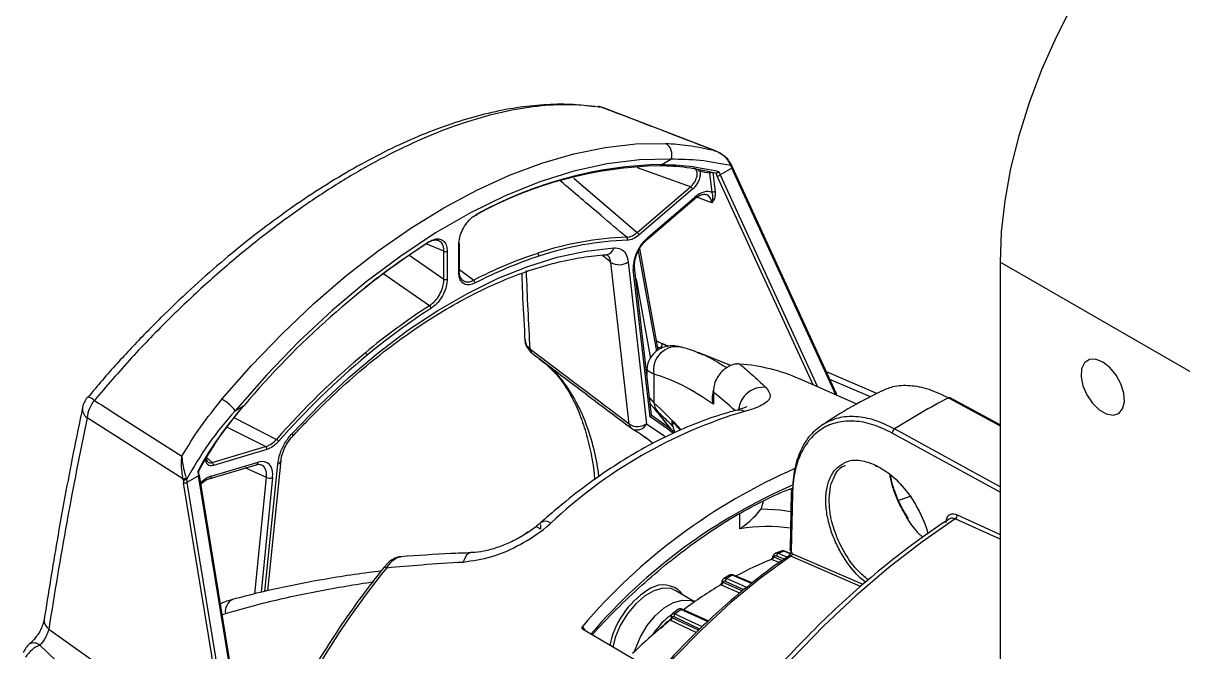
# Model space of a CAD drawing. Extents: x 6 to 134, y 3 to 97.
# Drawn here: x 8.359 to 13.352, y 80.802 to 83.511 of the extents above; entities that cross this region are included whole.
import ezdxf

# ---------------------------------------------------------------- set-up
doc = ezdxf.new("R2010")
doc.units = 0
doc.header["$MEASUREMENT"] = 0
doc.layers.add('OBJECT', color=7, linetype='CONTINUOUS')

msp = doc.modelspace()

# ---------------------------------------------------------------- linework, layer by layer
at = {"layer": 'OBJECT'}
for p, q in [((10.8374, 83.1519), (10.8348, 83.1523)), ((11.3397, 82.9608), (10.8575, 83.1462)), ((11.2319, 82.8066), (11.0039, 82.8884)), ((11.1088, 82.9025), (11.1477, 82.9249)), ((11.4098, 82.8865), (11.3596, 82.8575)), ((11.4047, 82.8979), (11.403, 82.9027)), ((11.407, 82.9028), (11.4052, 82.9071)), ((11.4073, 82.9028), (11.4072, 82.9029)), ((11.8576, 81.9097), (11.4098, 82.8865)), ((11.8602, 81.9145), (11.4124, 82.8913)), ((10.7289, 82.843), (11.002, 82.6098)), ((11.325, 82.7816), (11.3156, 82.8645)), ((11.3284, 82.8693), (11.3381, 82.7831)), ((11.3416, 82.8645), (11.3398, 82.8649)), ((11.7595, 81.9528), (11.347, 82.8526)), ((11.3596, 82.8575), (11.7781, 81.9446)), ((11.002, 82.6098), (11.2319, 82.8066)), ((11.2404, 82.7957), (11.0105, 82.5989)), ((11.0465, 82.5808), (11.2488, 82.7539)), ((11.0476, 82.5878), (11.2499, 82.761)), ((11.2488, 82.7539), (11.2486, 82.7538)), ((11.3235, 82.7365), (11.2591, 82.7617)), ((10.3054, 82.6833), (10.2951, 82.6767)), ((10.1703, 82.5282), (10.0933, 82.5599)), ((10.1063, 82.568), (10.1064, 82.5694)), ((10.234, 82.4373), (10.234, 82.557)), ((10.237, 82.4414), (10.237, 82.5611)), ((11.0933, 82.1036), (11.0138, 82.5402)), ((10.0234, 82.5098), (10.1703, 82.4085)), ((10.1703, 82.4085), (10.1703, 82.5282)), ((10.1842, 82.5283), (10.1842, 82.4086)), ((11.0867, 82.0982), (11.0079, 82.5307)), ((10.237, 82.4494), (10.2983, 82.4036)), ((10.9684, 81.7833), (10.8894, 82.4805)), ((10.9639, 82.4827), (11.0429, 81.7855)), ((11.0576, 81.8149), (10.9857, 82.4495)), ((11.0637, 81.8222), (10.9914, 82.4599)), ((13.4488, 81.9712), (12.5649, 82.4815)), ((12.5649, 82.4815), (12.5649, 75.6139)), ((10.9973, 82.4082), (11.0595, 82.0668)), ((10.5404, 82.1063), (10.5425, 82.1047)), ((11.0999, 82.1114), (11.0912, 82.1154)), ((11.136, 82.119), (11.1097, 82.1304)), ((11.1097, 82.1304), (11.1336, 82.1187)), ((11.4052, 82.0362), (11.2642, 82.0915)), ((10.5812, 82.0649), (10.6029, 82.0486)), ((11.0431, 82.0023), (11.0442, 82.0018)), ((11.0442, 82.0146), (11.0442, 81.9942)), ((11.0743, 81.9983), (11.0743, 81.8756)), ((12.0343, 81.9161), (11.8168, 82.0092)), ((11.9476, 81.8696), (11.7011, 81.9787)), ((12.0065, 81.9015), (11.832, 81.9761)), ((11.0552, 81.8971), (11.0743, 81.8756)), ((11.3277, 81.9063), (11.3286, 81.9059)), ((11.3286, 81.9271), (11.3286, 81.8958)), ((11.3304, 81.9212), (11.3304, 81.8697)), ((11.8573, 81.9095), (11.8576, 81.9097)), ((12.3427, 81.8968), (12.5649, 81.7757)), ((12.5649, 81.78), (12.3497, 81.8972)), ((9.2706, 81.8413), (9.3095, 81.8637)), ((9.0463, 81.5481), (8.6338, 81.81)), ((9.2677, 81.8106), (9.4488, 81.7179)), ((11.0966, 81.8262), (11.0979, 81.8273)), ((11.1481, 81.7622), (11.0966, 81.8262)), ((9.4026, 81.6865), (9.236, 81.7711)), ((10.9793, 81.7647), (10.9827, 81.7625)), ((12.5649, 81.4899), (12.1007, 81.7449)), ((12.5649, 81.5132), (12.1105, 81.7627)), ((11.0399, 81.7244), (11.0343, 81.7286)), ((9.1482, 81.6392), (9.1727, 81.6179)), ((9.1727, 81.6179), (9.4026, 81.6865)), ((9.4078, 81.6737), (9.1779, 81.6051)), ((9.16, 81.5483), (9.3623, 81.6087)), ((9.1684, 81.5593), (9.3707, 81.6197)), ((9.4062, 81.554), (9.3148, 81.5946)), ((9.3994, 81.0624), (9.4544, 81.6113)), ((9.4125, 81.0651), (9.4688, 81.6267)), ((9.4688, 81.6267), (9.4688, 81.6272)), ((12.0269, 81.6054), (12.034, 81.6037)), ((9.0471, 81.5435), (9.0463, 81.5481)), ((9.0602, 81.5502), (9.0615, 81.5452)), ((9.1138, 81.561), (9.0635, 81.532)), ((9.2983, 80.4322), (9.1138, 81.561)), ((9.3016, 80.4345), (9.1171, 81.5632)), ((9.356, 81.0523), (9.4062, 81.554)), ((9.4326, 81.5529), (9.3831, 81.0589)), ((9.2337, 80.4013), (9.0492, 81.5301)), ((9.0635, 81.532), (9.248, 80.4032)), ((11.6704, 81.4941), (11.6591, 81.5031)), ((11.5421, 81.4424), (11.536, 81.418)), ((11.5443, 81.4423), (11.5443, 81.4514)), ((11.666, 81.4881), (11.6606, 81.2479)), ((11.6704, 81.482), (11.6648, 81.2348)), ((12.1822, 81.4727), (12.1276, 81.4546)), ((11.4447, 81.3329), (11.4447, 81.398)), ((12.3803, 81.3932), (12.5649, 81.3085)), ((10.5676, 81.3419), (10.5853, 81.3317)), ((10.5853, 81.3516), (10.5853, 81.3317)), ((12.5649, 81.2878), (12.3716, 81.3749)), ((10.5213, 81.312), (10.5323, 81.321)), ((11.5833, 81.1993), (11.5807, 81.2006)), ((11.6132, 81.1866), (11.5833, 81.1993)), ((11.5889, 81.2113), (11.5905, 81.2112)), ((11.5905, 81.2112), (11.6267, 81.1958)), ((11.6226, 81.2364), (11.5985, 81.2274)), ((11.635, 81.2014), (11.603, 81.215)), ((11.6616, 81.2245), (11.6339, 81.2358)), ((11.6622, 81.2256), (11.6373, 81.2358)), ((11.9638, 81.0837), (11.6632, 81.2142)), ((11.6717, 81.225), (11.6648, 81.2348)), ((11.6717, 81.225), (11.9746, 81.0935)), ((11.3647, 81.0901), (11.3622, 81.0914)), ((11.4438, 81.0547), (11.3647, 81.0901)), ((11.3694, 81.103), (11.3709, 81.1028)), ((11.3709, 81.1028), (11.4559, 81.0648)), ((11.3998, 81.1328), (11.3755, 81.1187)), ((11.4621, 81.07), (11.3819, 81.1059)), ((11.495, 81.0973), (11.412, 81.1325)), ((11.497, 81.099), (11.4168, 81.1331)), ((11.2488, 81.0173), (11.1689, 81.0658)), ((9.2155, 80.9616), (9.2291, 80.9674)), ((11.1505, 80.9507), (11.1518, 80.9504)), ((11.1518, 80.9504), (11.2673, 80.8956)), ((11.1777, 80.9846), (11.1538, 80.966)), ((11.2718, 80.9001), (11.1613, 80.9525)), ((11.3057, 80.9325), (11.1898, 80.9842)), ((11.3086, 80.9352), (11.1959, 80.9855)), ((8.4692, 80.9006), (8.7937, 80.6689)), ((10.7795, 80.8937), (10.7668, 80.9118)), ((10.7669, 80.9011), (11.0888, 80.7118)), ((11.147, 80.9372), (11.1446, 80.9387)), ((11.2568, 80.8851), (11.147, 80.9372)), ((8.4306, 80.8311), (8.5008, 80.7641))]:
    msp.add_line(p, q, dxfattribs=at)
at = {"layer": 'OBJECT', "flags": 128}
for points in [[(13.7585, 84.5489), (13.6483, 84.4794), (13.5391, 84.3988), (13.4318, 84.3077), (13.3273, 84.2069), (13.2264, 84.0972), (13.1301, 83.9797), (13.0392, 83.8552), (12.9543, 83.7249), (12.8764, 83.5899), (12.806, 83.4513), (12.7436, 83.3103), (12.69, 83.1681), (12.6455, 83.0259), (12.6104, 82.885), (12.5852, 82.7465), (12.57, 82.6116), (12.5649, 82.4815)], [(10.8516, 83.1481), (10.838, 83.1518), (10.8374, 83.1519)], [(10.8516, 83.1481), (10.8573, 83.1466), (10.8576, 83.1465)], [(9.2145, 81.8905), (9.3422, 82.0359), (9.4738, 82.1731), (9.6089, 82.3015), (9.7466, 82.4206), (9.8864, 82.5297), (10.0276, 82.6283), (10.1695, 82.7158), (10.3113, 82.792), (10.4525, 82.8565), (10.5923, 82.9088), (10.7301, 82.9488), (10.8651, 82.9762), (10.9968, 82.991), (11.1245, 82.9931)], [(11.1477, 82.9249), (11.0124, 82.9222), (10.8726, 82.905), (10.7291, 82.8734), (10.5826, 82.8275), (10.4341, 82.7677), (10.2843, 82.6942), (10.134, 82.6074), (9.9842, 82.508), (9.8357, 82.3963), (9.6892, 82.2731), (9.5457, 82.139), (9.4059, 81.9948), (9.2706, 81.8413)], [(11.403, 82.9027), (11.4041, 82.9038), (11.4049, 82.9048), (11.4053, 82.9058), (11.4054, 82.9066), (11.4053, 82.9071), (11.4051, 82.9073), (11.4045, 82.9078), (11.4036, 82.9081), (11.4024, 82.9082)], [(11.4047, 82.8979), (11.4059, 82.899), (11.4068, 82.9002), (11.4073, 82.9012), (11.4074, 82.9022), (11.4073, 82.9028)], [(11.4098, 82.8865), (11.411, 82.8876), (11.4119, 82.8887), (11.4124, 82.8898), (11.4125, 82.8907), (11.4124, 82.8913)], [(10.3119, 82.688), (10.3117, 82.6866), (10.3113, 82.6853), (10.3107, 82.6843), (10.3099, 82.6835), (10.3089, 82.683), (10.3078, 82.6828), (10.3066, 82.6829), (10.3054, 82.6833)], [(9.5164, 81.7434), (9.6368, 81.8684), (9.7605, 81.9845), (9.8869, 82.0912), (10.015, 82.1878), (10.1443, 82.2738), (10.274, 82.3486), (10.4033, 82.4119), (10.5314, 82.4633), (10.6577, 82.5025), (10.7815, 82.5292), (10.9019, 82.5433)], [(10.1076, 82.2936), (9.9778, 82.3833), (9.9114, 82.4291)], [(13.0068, 82.0512), (12.9764, 82.0629), (12.9493, 82.0616), (12.9284, 82.0475), (12.916, 82.022), (12.9134, 81.988), (12.921, 81.9491), (12.9379, 81.9095), (12.9622, 81.8736), (12.9914, 81.8452), (13.0222, 81.8274), (13.0514, 81.8221), (13.0757, 81.83), (13.0926, 81.85), (13.1002, 81.8802), (13.0976, 81.9172), (13.0852, 81.9569), (13.0644, 81.9952), (13.0372, 82.0278), (13.0068, 82.0512)], [(8.6354, 81.8996), (8.6353, 81.8994), (8.6351, 81.899)], [(11.8576, 81.9097), (11.8588, 81.9109), (11.8597, 81.912), (11.8602, 81.913), (11.8604, 81.9139), (11.8602, 81.9145)], [(11.156, 81.7442), (11.1329, 81.7638), (11.0576, 81.8149)], [(11.0632, 81.8232), (11.1377, 81.771), (11.1626, 81.7493)], [(11.0966, 81.8262), (11.0892, 81.8334), (11.086, 81.8373)], [(9.5164, 81.7434), (9.5186, 81.7378), (9.5191, 81.7334), (9.518, 81.7302), (9.5178, 81.73)], [(11.0429, 81.7855), (11.1168, 81.7349), (11.1215, 81.731)], [(11.0694, 81.7001), (11.0515, 81.7153), (11.0399, 81.7244)], [(12.0262, 81.6084), (12.0264, 81.6067), (12.0269, 81.6053), (12.0277, 81.6042), (12.0287, 81.6034), (12.0299, 81.6029), (12.0312, 81.6028), (12.0325, 81.6031), (12.0337, 81.6036)], [(9.1171, 81.5632), (9.1171, 81.5629), (9.1167, 81.5625), (9.116, 81.562), (9.115, 81.5615), (9.1138, 81.561)], [(9.1151, 81.5642), (9.1161, 81.564), (9.1167, 81.5637), (9.1171, 81.5633), (9.1171, 81.5632)], [(11.536, 81.418), (11.6173, 81.4143), (11.6642, 81.4077)], [(12.3716, 81.3749), (12.2274, 81.2749), (12.0845, 81.1644), (11.9437, 81.0438), (11.8055, 80.9138), (11.6705, 80.7749), (11.5395, 80.6278), (11.413, 80.4731), (11.2916, 80.3117), (11.1759, 80.1442), (11.0663, 79.9714), (10.9635, 79.7941), (10.8679, 79.6132), (10.78, 79.4294), (10.7001, 79.2437), (10.6286, 79.0569), (10.5658, 78.8698), (10.5121, 78.6834)], [(10.2855, 81.2288), (10.2772, 81.2268), (10.2677, 81.2192), (10.2595, 81.2065), (10.2529, 81.1893)], [(11.6632, 81.2142), (11.5336, 81.1197), (11.4058, 81.0145), (11.2805, 80.8991), (11.1586, 80.7743), (11.0409, 80.6408), (10.928, 80.4996), (10.8207, 80.3514), (10.7197, 80.1973), (10.6256, 80.0383), (10.5391, 79.8752), (10.4606, 79.7092), (10.3906, 79.5414), (10.3296, 79.3727)], [(11.6103, 81.2269), (11.6245, 81.2209), (11.65, 81.2101)], [(11.6513, 81.2129), (11.6526, 81.2142), (11.6529, 81.2144)], [(9.9132, 81.1675), (9.9138, 81.168), (9.9154, 81.1682), (9.9177, 81.1677), (9.9207, 81.1666), (9.9242, 81.1649)], [(11.3881, 81.1187), (11.4019, 81.1125), (11.4574, 81.0876), (11.4743, 81.0801)], [(11.1689, 81.0658), (11.1483, 81.0745), (11.1129, 81.0765), (11.0738, 81.0655), (11.0335, 81.0422), (10.9944, 81.0081), (10.9591, 80.9652), (10.9296, 80.9164), (10.908, 80.8645), (10.8972, 80.8227)], [(11.1779, 81.0704), (11.185, 81.0635), (11.1954, 81.0497)], [(10.9914, 80.8046), (10.9947, 80.8153), (11.0161, 80.8666), (11.0453, 80.9151), (11.0803, 80.9575), (11.119, 80.9914), (11.159, 81.0144), (11.1977, 81.0253), (11.2327, 81.0233), (11.2488, 81.0171)], [(11.1662, 80.9657), (11.1797, 80.9593), (11.2341, 80.9335), (11.2823, 80.9107)]]:
    msp.add_lwpolyline(points, dxfattribs=at)
at = {"layer": 'OBJECT'}
for centre, radius, start, end in [((10.8216, 83.0532), 0.1, 68.9758, 80.8942), ((11.0984, 82.9461), 0.0537, 336.7074, 60.9285), ((11.1363, 81.1777), 1.7197, 91.2288, 118.8946), ((11.1458, 81.1771), 1.7258, 91.2288, 118.8946), ((11.1009, 82.9047), 0.00823, 280.7689, 344.4438), ((11.2804, 82.8698), 0.00833, 85.0635, 162.4992), ((11.1064, 81.8381), 1.0474, 78.4787, 80.8748), ((11.346, 82.8738), 0.0212, 272.624, 309.8118), ((11.2213, 82.7896), 0.02, 17.6754, 58.0317), ((11.2436, 82.7584), 0.00679, 319.2241, 22.4195), ((11.3329, 82.7698), 0.0142, 68.4081, 123.9338), ((11.0004, 81.2499), 1.3395, 91.8511, 108.5667), ((10.9493, 82.5799), 0.0117, 340.1877, 47.9588), ((10.9914, 82.5928), 0.02, 17.6754, 58.0317), ((11.0413, 82.5852), 0.00679, 319.2241, 22.4195), ((12.1152, 79.4979), 3.6701, 123.1861, 139.8619), ((11.7905, 79.9232), 3.1361, 122.6077, 128.6574), ((10.2322, 82.5614), 0.00481, 292.8275, 355.8524), ((10.2324, 82.5608), 0.00454, 4.1, 53.2153), ((11.0034, 81.2426), 1.3341, 91.8511, 108.5667), ((10.8648, 82.5515), 0.0381, 277.7325, 347.5144), ((10.1772, 82.542), 0.0154, 243.3961, 297.3319), ((11.1602, 80.7406), 1.8731, 108.2418, 117.3987), ((11.1626, 80.7355), 1.8655, 108.2418, 117.3987), ((10.5654, 82.5093), 0.0134, 351.26, 50.4761), ((10.2322, 82.4417), 0.00481, 292.8275, 355.8524), ((10.925, 82.5384), 0.068, 238.403, 304.9003), ((10.9799, 82.4595), 0.0116, 300.271, 1.2735), ((10.1772, 82.4223), 0.0154, 243.3961, 297.3319), ((10.2891, 82.3918), 0.0149, 359.7429, 52.4263), ((11.6216, 79.9414), 2.7973, 122.7677, 129.7746), ((10.098, 82.2804), 0.0163, 6.0795, 53.769), ((11.6221, 79.9395), 2.786, 122.7677, 129.7746), ((12.0498, 79.4321), 3.4626, 129.8282, 138.6912), ((9.821, 82.0752), 0.0195, 16.1981, 55.6179), ((10.5596, 82.1055), 0.0192, 177.6083, 234.3419), ((10.5669, 82.1064), 0.0245, 183.9922, 231.1596), ((11.172, 82.0176), 0.0995, 77.2261, 191.1874), ((12.0485, 79.4322), 3.4487, 129.8282, 138.6912), ((11.386, 81.2578), 0.7867, 66.3926, 85.7573), ((11.5455, 81.8357), 0.1068, 84.0344, 174.1141), ((8.7121, 81.8354), 0.1, 140.0654, 168.1659), ((8.6319, 81.8537), 0.046, 44.2727, 85.6735), ((9.1348, 81.7431), 0.1676, 35.8681, 61.5936), ((11.3397, 81.9272), 0.0111, 180.7199, 213.2497), ((13.7609, 79.1721), 3.0717, 117.4955, 122.4991), ((12.3466, 81.8906), 0.00729, 64.6918, 122.2811), ((8.6626, 81.8494), 0.0488, 172.4068, 233.8374), ((8.7693, 81.7987), 0.1359, 140.1558, 175.2294), ((12.0551, 79.8526), 2.0717, 106.5663, 133.4284), ((11.1414, 81.8817), 0.0673, 185.1393, 227.0104), ((11.44, 81.7879), 0.056, 64.1475, 103.6629), ((11.004, 81.8412), 0.068, 238.403, 304.9003), ((10.9926, 81.7849), 0.0243, 183.701, 231.0708), ((11.0075, 81.8059), 0.05, 232.8867, 240.2141), ((11.0012, 81.8043), 0.0458, 246.1666, 335.6309), ((12.1234, 81.744), 0.0228, 124.6077, 177.81), ((9.4328, 81.6924), 0.0301, 32.8683, 57.842), ((9.395, 81.676), 0.013, 349.7972, 54.0679), ((9.1651, 81.6074), 0.013, 349.7972, 54.0679), ((9.3576, 81.621), 0.0131, 290.7142, 354.4131), ((9.4488, 81.6309), 0.0204, 285.8183, 348.14), ((12.7027, 79.2632), 2.5428, 113.6876, 139.582), ((9.047, 81.5905), 0.0424, 269.024, 288.0787), ((9.0504, 81.5777), 0.0343, 264.4502, 288.8788), ((9.1553, 81.5606), 0.0132, 291.7846, 354.3384), ((9.4208, 81.5858), 0.0349, 245.4321, 289.7797), ((9.0514, 81.5676), 0.0376, 266.558, 288.7719), ((12.6322, 79.312), 2.4084, 113.4599, 139.3847), ((11.6732, 81.4872), 0.00726, 112.7855, 172.8551), ((11.6733, 81.4886), 0.00728, 184.3926, 246.6173), ((12.359, 81.3921), 0.0213, 306.1974, 2.7894), ((10.6075, 81.3269), 0.0382, 52.3091, 119.4778), ((11.5596, 80.6294), 0.7128, 81.6947, 99.2729), ((12.1198, 79.8534), 1.451, 111.8105, 118.4503), ((11.5765, 81.2123), 0.0124, 289.3937, 355.1738), ((11.577, 81.2113), 0.0135, 297.5593, 359.5279), ((11.6164, 81.2149), 0.0135, 117.0699, 179.6107), ((12.0726, 80.0259), 1.2869, 109.9278, 111.0508), ((11.6357, 81.2316), 0.00453, 69.1701, 112.6349), ((11.6579, 81.205), 0.0106, 59.9222, 118.1565), ((12.8063, 78.8374), 3.7045, 141.0762, 159.8067), ((11.1143, 80.9802), 0.1104, 54.8272, 127.7303), ((12.3377, 79.4733), 1.8894, 121.0823, 126.8614), ((11.3567, 81.1029), 0.0127, 295.7904, 0.4154), ((11.357, 81.1016), 0.0139, 303.696, 4.9162), ((11.3956, 81.1071), 0.0138, 123.2501, 184.9599), ((12.2524, 79.6491), 1.705, 119.5318, 120.4628), ((11.415, 81.1282), 0.0052, 69.7257, 123.9462), ((11.2463, 80.7569), 0.3692, 122.7276, 168.6613), ((9.2871, 80.976), 0.0586, 117.726, 188.4501), ((8.4925, 80.9379), 0.044, 175.7207, 238.0027), ((11.3093, 80.7294), 0.2815, 123.0367, 148.8152), ((11.1382, 80.9493), 0.0124, 301.0858, 6.713), ((11.1386, 80.9477), 0.0135, 308.7502, 11.5074), ((11.1745, 80.9551), 0.0135, 128.3304, 191.5146), ((12.5077, 79.2722), 2.1605, 127.5889, 128.3839), ((11.1939, 80.9798), 0.00603, 71.0211, 133.2332), ((12.613, 79.1189), 2.3383, 128.9012, 134.226), ((8.4045, 80.7998), 0.0407, 50.1305, 116.5063), ((8.4505, 80.7595), 0.1, 129.943, 156.8526), ((8.4783, 80.7114), 0.1288, 111.7118, 148.2878)]:
    msp.add_arc(centre, radius, start, end, dxfattribs=at)
for centre, major_axis, ratio, start_param, end_param in [((11.7599, 82.8701), (-0.3405, 0.3766), 0.56047, 1.035912, 1.06296), ((11.7035, 82.8356), (-0.3456, 0.3853), 0.561109, 1.037481, 1.065091), ((11.7096, 82.8411), (-0.3405, 0.3766), 0.56047, 1.027063, 1.06296), ((11.2686, 82.6804), (0.0584, 0.1002), 0.573148, 0.034766, 1.024558), ((11.2545, 82.6885), (0.0512, 0.0814), 0.576972, 5.647922, 6.392711), ((11.067, 82.5078), (0.0584, 0.0996), 0.577768, 1.031955, 2.484686), ((-12.0639, 98.5058), (32.2584, -24.4969), 0.038203, 0.80853, 0.810221), ((21.3241, 73.2814), (-8.6282, 14.9683), 0.435073, 0.689274, 0.716294), ((11.1108, 80.9579), (8.4025, -6.3995), 0.05409, 1.628901, 1.679598), ((12.6752, 78.3104), (-1.8008, 3.6781), 0.229586, 5.893384, 6.086386), ((12.508, 78.5756), (-1.714, 3.5313), 0.23222, 5.765074, 5.827045), ((11.7999, 79.6988), (-1.1587, 2.3666), 0.229586, 5.646817, 5.753647), ((19.0497, 71.9881), (-5.4545, 16.6635), 0.560082, 0.77104, 0.835488), ((9.3512, 81.5173), (0.0584, 0.0996), 0.576929, 5.384463, 6.837193), ((9.3371, 81.5254), (0.0506, 0.0811), 0.590446, 5.402151, 6.366113), ((9.3577, 81.4853), (-0.161, 0.4919), 0.560082, 1.272872, 1.299921), ((9.3655, 81.4879), (-0.1561, 0.4831), 0.559424, 1.274988, 1.302037), ((9.4158, 81.5169), (-0.1561, 0.4831), 0.559424, 1.266139, 1.302037), ((9.4236, 81.5194), (-0.161, 0.4919), 0.560082, 1.27231, 1.299921), ((9.1496, 81.4571), (0.0579, 0.0994), 0.581622, 0.555338, 1.111974)]:
    msp.add_ellipse(centre, major_axis=major_axis, ratio=ratio, start_param=start_param, end_param=end_param, dxfattribs=at)
for points, knots in [([(10.817, 83.1513), (10.7875, 83.1549), (10.7219, 83.1629), (10.6153, 83.1618), (10.4981, 83.1507), (10.3766, 83.1281), (10.2518, 83.0947), (10.1243, 83.0505), (9.995, 82.9962), (9.8643, 82.932), (9.733, 82.8585), (9.6017, 82.7764), (9.4705, 82.686), (9.3396, 82.5873), (9.2087, 82.4802), (9.0785, 82.3649), (8.9496, 82.2418), (8.8229, 82.1112), (8.7181, 81.9964), (8.6574, 81.9232), (8.6364, 81.8979)], [0, 0, 0, 0, 0.047189, 0.104544, 0.162478, 0.220805, 0.279294, 0.337674, 0.395795, 0.453566, 0.510957, 0.567882, 0.624176, 0.680721, 0.737648, 0.794974, 0.852688, 0.910759, 0.969128, 1, 1, 1, 1]), ([(10.8516, 83.1481), (10.8098, 83.1531), (10.726, 83.1632), (10.5893, 83.1571), (10.4444, 83.1351), (10.2931, 83.0956), (10.1375, 83.0401), (9.9779, 82.969), (9.8129, 82.8813), (9.6466, 82.779), (9.4811, 82.6638), (9.317, 82.5366), (9.1524, 82.3956), (8.9873, 82.2396), (8.8232, 82.0704), (8.7178, 81.9475), (8.6649, 81.8858)], [0, 0, 0, 0, 0.069874, 0.140224, 0.21209, 0.284485, 0.354361, 0.42473, 0.496663, 0.569139, 0.63829, 0.70792, 0.779053, 0.850702, 0.925062, 1, 1, 1, 1]), ([(11.3281, 82.9649), (11.286, 82.9811), (11.1271, 83.0422), (10.9683, 83.1033), (10.8516, 83.1481)], [0, 0, 0, 0, 0.265214, 1, 1, 1, 1]), ([(11.1245, 82.9931), (11.1569, 82.9912), (11.2221, 82.9872), (11.2927, 82.9724), (11.3281, 82.9649)], [0, 0, 0, 0, 0.498142, 1, 1, 1, 1]), ([(11.403, 82.9027), (11.3994, 82.91), (11.3902, 82.9282), (11.3665, 82.9478), (11.3451, 82.9589), (11.333, 82.9633), (11.3294, 82.9645), (11.3283, 82.9648), (11.3281, 82.9649)], [0, 0, 0, 0, 0.246968, 0.616294, 0.888225, 0.963536, 0.996189, 1, 1, 1, 1]), ([(11.3281, 82.9649), (11.3283, 82.9648), (11.3295, 82.9645), (11.3377, 82.9619), (11.3587, 82.9533), (11.3854, 82.9358), (11.3975, 82.9161), (11.4024, 82.9082)], [0, 0, 0, 0, 0.004008, 0.038977, 0.268223, 0.708725, 1, 1, 1, 1]), ([(11.3398, 82.8649), (11.2979, 82.8741), (11.2136, 82.8925), (11.1377, 82.8955), (11.0994, 82.897)], [0, 0, 0, 0, 0.496651, 1, 1, 1, 1]), ([(11.1088, 82.9025), (11.1472, 82.9014), (11.2243, 82.8993), (11.3098, 82.8815), (11.3528, 82.8726)], [0, 0, 0, 0, 0.497109, 1, 1, 1, 1]), ([(11.4047, 82.8979), (11.3599, 82.9065), (11.2698, 82.9238), (11.1886, 82.9245), (11.1477, 82.9249)], [0, 0, 0, 0, 0.496567, 1, 1, 1, 1]), ([(11.2725, 82.8723), (11.2689, 82.875), (11.2611, 82.881), (11.2499, 82.8854), (11.2435, 82.8867), (11.2434, 82.8868)], [0, 0, 0, 0, 0.450156, 0.993537, 1, 1, 1, 1]), ([(11.4124, 82.8913), (11.412, 82.8922), (11.4102, 82.8961), (11.4085, 82.8999), (11.4073, 82.9028)], [0, 0, 0, 0, 0.250041, 1, 1, 1, 1]), ([(11.2319, 82.8066), (11.236, 82.8104), (11.2444, 82.818), (11.254, 82.8333), (11.26, 82.8492), (11.2615, 82.8638), (11.2594, 82.8752), (11.2553, 82.8795), (11.2536, 82.8814)], [0, 0, 0, 0, 0.180331, 0.360798, 0.535825, 0.705538, 0.871727, 1, 1, 1, 1]), ([(11.2725, 82.8723), (11.2727, 82.871), (11.2738, 82.8649), (11.2733, 82.852), (11.268, 82.8337), (11.2585, 82.8157), (11.2486, 82.8031), (11.2422, 82.7973), (11.2404, 82.7957)], [0, 0, 0, 0, 0.058794, 0.27106, 0.483024, 0.697282, 0.915743, 1, 1, 1, 1]), ([(11.3156, 82.8645), (11.3156, 82.8645), (11.316, 82.865), (11.3172, 82.8663), (11.3189, 82.8678), (11.3204, 82.8684), (11.3208, 82.8685)], [0, 0, 0, 0, 0.0214582, 0.2676303, 0.8102087, 1, 1, 1, 1]), ([(11.3528, 82.8726), (11.3528, 82.8726), (11.3524, 82.8719), (11.3514, 82.8703), (11.3493, 82.868), (11.3467, 82.866), (11.344, 82.8647), (11.3424, 82.8646), (11.3416, 82.8645)], [0, 0, 0, 0, 0.009424, 0.151965, 0.38086, 0.592581, 0.796138, 1, 1, 1, 1]), ([(10.9571, 82.5886), (10.9206, 82.6197), (10.8258, 82.7006), (10.7308, 82.7813), (10.6724, 82.831)], [0, 0, 0, 0, 0.384822, 1, 1, 1, 1]), ([(11.2488, 82.7539), (11.2527, 82.7571), (11.2641, 82.7662), (11.2823, 82.774), (11.2954, 82.7751), (11.2994, 82.7724), (11.3006, 82.7716)], [0, 0, 0, 0, 0.181201, 0.526526, 0.867966, 1, 1, 1, 1]), ([(11.3381, 82.7831), (11.3381, 82.7764), (11.338, 82.7576), (11.3291, 82.7447), (11.3236, 82.7366), (11.3235, 82.7365)], [0, 0, 0, 0, 0.353133, 0.995336, 1, 1, 1, 1]), ([(11.3235, 82.7365), (11.3236, 82.7366), (11.3269, 82.7478), (11.33, 82.7616), (11.326, 82.7774), (11.325, 82.7816)], [0, 0, 0, 0, 0.005125, 0.735144, 1, 1, 1, 1]), ([(10.234, 82.557), (10.2349, 82.5672), (10.2365, 82.5877), (10.2494, 82.6211), (10.2684, 82.6515), (10.2904, 82.6749), (10.3053, 82.684), (10.3119, 82.688)], [0, 0, 0, 0, 0.209995, 0.420029, 0.629032, 0.83643, 1, 1, 1, 1]), ([(10.9571, 82.5886), (10.9615, 82.5891), (10.9728, 82.5905), (10.9886, 82.5987), (10.999, 82.6073), (11.002, 82.6098)], [0, 0, 0, 0, 0.305588, 0.797658, 1, 1, 1, 1]), ([(11.0105, 82.5989), (11.002, 82.5925), (10.9848, 82.5796), (10.9685, 82.5772), (10.9603, 82.576)], [0, 0, 0, 0, 0.49412, 1, 1, 1, 1]), ([(10.1703, 82.5282), (10.17, 82.5335), (10.1694, 82.5472), (10.1619, 82.5645), (10.1469, 82.5758), (10.1269, 82.5772), (10.1106, 82.5712), (10.1018, 82.5658), (10.1005, 82.5651)], [0, 0, 0, 0, 0.130784, 0.34091, 0.55074, 0.758615, 0.964807, 1, 1, 1, 1]), ([(10.1064, 82.5694), (10.1147, 82.5737), (10.1313, 82.5824), (10.154, 82.5822), (10.1717, 82.5718), (10.1824, 82.5529), (10.1837, 82.536), (10.1842, 82.5283)], [0, 0, 0, 0, 0.206122, 0.412239, 0.618618, 0.826212, 1, 1, 1, 1]), ([(10.9019, 82.5433), (10.9123, 82.5425), (10.9329, 82.5409), (10.9555, 82.5195), (10.9611, 82.4952), (10.9639, 82.4827)], [0, 0, 0, 0, 0.3274436, 0.6549394, 1, 1, 1, 1]), ([(10.9914, 82.4599), (10.9912, 82.464), (10.9904, 82.476), (10.9948, 82.5011), (11.0074, 82.5324), (11.0257, 82.5608), (11.0399, 82.5744), (11.0465, 82.5808)], [0, 0, 0, 0, 0.115041, 0.339659, 0.568412, 0.799962, 1, 1, 1, 1]), ([(9.5178, 81.73), (9.5373, 81.7509), (9.5939, 81.8117), (9.69, 81.9065), (9.8066, 82.0114), (9.9251, 82.1074), (10.0448, 82.1943), (10.165, 82.2715), (10.2852, 82.3387), (10.4047, 82.3955), (10.5227, 82.4418), (10.6388, 82.4772), (10.7503, 82.5012), (10.8266, 82.5108), (10.8654, 82.5135), (10.8699, 82.5138)], [0, 0, 0, 0, 0.045331, 0.13164, 0.217929, 0.30418, 0.390392, 0.476564, 0.562701, 0.648813, 0.734917, 0.821034, 0.907206, 0.989198, 1, 1, 1, 1]), ([(10.8688, 82.5133), (10.87, 82.5135), (10.875, 82.5143), (10.8729, 82.5142), (10.8736, 82.5133), (10.8738, 82.5131)], [0, 0, 0, 0, 0.208114, 0.839362, 1, 1, 1, 1]), ([(10.8894, 82.4805), (10.8877, 82.4888), (10.8848, 82.5027), (10.8765, 82.5096), (10.8731, 82.5124)], [0, 0, 0, 0, 0.593674, 1, 1, 1, 1]), ([(10.3041, 82.3917), (10.2958, 82.3884), (10.2794, 82.3819), (10.258, 82.3856), (10.2423, 82.3992), (10.2349, 82.4182), (10.2343, 82.4325), (10.234, 82.4373)], [0, 0, 0, 0, 0.22061, 0.441205, 0.6623, 0.88484, 1, 1, 1, 1]), ([(10.235, 82.4381), (10.2352, 82.4353), (10.2361, 82.424), (10.2436, 82.4087), (10.2588, 82.3971), (10.278, 82.3952), (10.2919, 82.401), (10.2983, 82.4036)], [0, 0, 0, 0, 0.079838, 0.320157, 0.560151, 0.797985, 1, 1, 1, 1]), ([(10.1076, 82.2936), (10.1123, 82.297), (10.1245, 82.3056), (10.1426, 82.3263), (10.1587, 82.3541), (10.1687, 82.383), (10.1698, 82.4003), (10.1703, 82.4085)], [0, 0, 0, 0, 0.139926, 0.360023, 0.580274, 0.801996, 1, 1, 1, 1]), ([(10.1842, 82.4086), (10.1834, 82.3983), (10.1818, 82.3779), (10.1688, 82.3445), (10.1499, 82.3141), (10.1303, 82.2934), (10.1181, 82.2849), (10.1142, 82.2821)], [0, 0, 0, 0, 0.224518, 0.449077, 0.672569, 0.894408, 1, 1, 1, 1]), ([(10.5052, 82.4332), (10.5064, 82.3976), (10.5096, 82.3015), (10.5155, 82.2032), (10.5191, 82.1413)], [0, 0, 0, 0, 0.370912, 1, 1, 1, 1]), ([(10.5192, 82.1487), (10.5202, 82.1411), (10.5223, 82.1251), (10.5341, 82.1128), (10.5404, 82.1063)], [0, 0, 0, 0, 0.469302, 1, 1, 1, 1]), ([(10.5197, 82.1483), (10.5196, 82.1457), (10.5189, 82.1331), (10.5277, 82.1111), (10.5417, 82.0972), (10.5485, 82.0904)], [0, 0, 0, 0, 0.115695, 0.5687159, 1, 1, 1, 1]), ([(11.0863, 82.1421), (11.0873, 82.1416), (11.0929, 82.1388), (11.0999, 82.1353), (11.1067, 82.1319), (11.1089, 82.1308), (11.1097, 82.1304)], [0, 0, 0, 0, 0.12335, 0.719086, 0.898896, 1, 1, 1, 1]), ([(11.1937, 82.1145), (11.1882, 82.116), (11.176, 82.1192), (11.1541, 82.1217), (11.1252, 82.119), (11.0958, 82.1078), (11.0683, 82.0857), (11.0505, 82.0558), (11.0439, 82.0297), (11.0447, 82.0177), (11.0449, 82.0147)], [0, 0, 0, 0, 0.133677, 0.296524, 0.422018, 0.551995, 0.686147, 0.83398, 0.958067, 1, 1, 1, 1]), ([(11.1097, 82.1304), (11.1096, 82.1297), (11.1096, 82.1282), (11.109, 82.1256), (11.108, 82.1227), (11.1067, 82.1196), (11.105, 82.1168), (11.1033, 82.1144), (11.1015, 82.1126), (11.1004, 82.1118), (11.0999, 82.1114)], [0, 0, 0, 0, 0.113387, 0.236165, 0.366111, 0.499965, 0.633824, 0.763788, 0.88659, 1, 1, 1, 1]), ([(11.2623, 82.0914), (11.2576, 82.0935), (11.2352, 82.1035), (11.2122, 82.1098), (11.194, 82.1147)], [0, 0, 0, 0, 0.207664, 1, 1, 1, 1]), ([(11.2627, 82.092), (11.2633, 82.0918), (11.2895, 82.0833), (11.3311, 82.0624), (11.3729, 82.0357), (11.3877, 82.0263)], [0, 0, 0, 0, 0.013043, 0.650864, 1, 1, 1, 1]), ([(10.5515, 82.0873), (10.587, 82.0606), (10.7289, 81.9538), (10.8708, 81.8465), (10.9773, 81.766)], [0, 0, 0, 0, 0.24983, 1, 1, 1, 1]), ([(10.5808, 82.0643), (10.5972, 82.0522), (10.6402, 82.0206), (10.6977, 81.9505), (10.7443, 81.8725), (10.7822, 81.7867), (10.8104, 81.698), (10.8297, 81.6144), (10.8351, 81.5658), (10.8362, 81.5561)], [0, 0, 0, 0, 0.121128, 0.317146, 0.512749, 0.609977, 0.794089, 0.959149, 1, 1, 1, 1]), ([(10.6109, 82.0425), (10.6284, 82.0254), (10.6626, 81.9917), (10.7067, 81.9271), (10.7444, 81.854), (10.7757, 81.7715), (10.7995, 81.6802), (10.814, 81.6041), (10.818, 81.5562), (10.819, 81.544)], [0, 0, 0, 0, 0.166123, 0.326122, 0.483799, 0.639883, 0.794521, 0.947505, 1, 1, 1, 1]), ([(11.4442, 82.0423), (11.4393, 82.0427), (11.4261, 82.0435), (11.4036, 82.0372), (11.3793, 82.0226), (11.3586, 82.0021), (11.3423, 81.9769), (11.3316, 81.9485), (11.3308, 81.9302), (11.3304, 81.9212)], [0, 0, 0, 0, 0.099425, 0.265865, 0.416098, 0.557611, 0.700775, 0.851617, 1, 1, 1, 1]), ([(11.4442, 82.0423), (11.4614, 82.0279), (11.4986, 81.9964), (11.5363, 81.961), (11.5566, 81.9419)], [0, 0, 0, 0, 0.460735, 1, 1, 1, 1]), ([(11.0743, 81.9983), (11.0651, 82.0034), (11.047, 82.0134), (11.0455, 82.0142), (11.0448, 82.0147)], [0, 0, 0, 0, 0.511812, 1, 1, 1, 1]), ([(11.5566, 81.9419), (11.5658, 81.9293), (11.5845, 81.9039), (11.5563, 81.8715), (11.5077, 81.85), (11.4706, 81.84), (11.4644, 81.8383)], [0, 0, 0, 0, 0.304165, 0.612213, 0.935018, 1, 1, 1, 1]), ([(12.0538, 81.9253), (12.0699, 81.933), (12.1067, 81.9505), (12.1763, 81.9529), (12.2571, 81.9381), (12.3142, 81.9106), (12.3427, 81.8968)], [0, 0, 0, 0, 0.2068369, 0.4705874, 0.734958, 1, 1, 1, 1]), ([(9.0419, 81.6451), (9.0677, 81.6877), (9.1196, 81.7733), (9.1828, 81.8513), (9.2145, 81.8905)], [0, 0, 0, 0, 0.497922, 1, 1, 1, 1]), ([(11.3304, 81.8697), (11.3304, 81.8698), (11.3277, 81.8807), (11.3247, 81.8977), (11.329, 81.9137), (11.3304, 81.9191)], [0, 0, 0, 0, 0.00844, 0.671735, 1, 1, 1, 1]), ([(11.3292, 81.8958), (11.3292, 81.8872), (11.3292, 81.8784), (11.3304, 81.8698), (11.3304, 81.8697)], [0, 0, 0, 0, 0.982485, 1, 1, 1, 1]), ([(12.0534, 81.926), (12.0237, 81.9108), (11.9453, 81.8705), (11.8605, 81.821), (11.8061, 81.7845), (11.799, 81.7798)], [0, 0, 0, 0, 0.346046, 0.915436, 1, 1, 1, 1]), ([(8.6142, 81.8559), (8.6008, 81.7906), (8.5619, 81.6014), (8.5055, 81.2974), (8.4668, 81.0551), (8.4486, 80.9412)], [0, 0, 0, 0, 0.217982, 0.632125, 1, 1, 1, 1]), ([(8.6649, 81.8858), (8.7062, 81.8595), (8.8318, 81.7793), (8.9575, 81.699), (9.0419, 81.6451)], [0, 0, 0, 0, 0.328344, 1, 1, 1, 1]), ([(9.2706, 81.8413), (9.2316, 81.7951), (9.153, 81.7022), (9.0921, 81.5977), (9.0615, 81.5452)], [0, 0, 0, 0, 0.497068, 1, 1, 1, 1]), ([(9.1111, 81.5785), (9.113, 81.5821), (9.1408, 81.6345), (9.2022, 81.7334), (9.2736, 81.8201), (9.3095, 81.8637)], [0, 0, 0, 0, 0.035179, 0.514633, 1, 1, 1, 1]), ([(9.3064, 81.8619), (9.27, 81.8176), (9.1966, 81.7284), (9.1399, 81.6287), (9.1114, 81.5785)], [0, 0, 0, 0, 0.497105, 1, 1, 1, 1]), ([(11.4268, 81.8423), (11.4058, 81.8366), (11.3456, 81.8201), (11.2452, 81.7842), (11.1255, 81.7312), (11.0056, 81.6673), (10.886, 81.5933), (10.7676, 81.5092), (10.6686, 81.4305), (10.6097, 81.3787), (10.589, 81.3605)], [0, 0, 0, 0, 0.075265, 0.216237, 0.357452, 0.498908, 0.640452, 0.781965, 0.923398, 1, 1, 1, 1]), ([(11.058, 81.8722), (11.0581, 81.872), (11.0592, 81.87), (11.0612, 81.8675), (11.0631, 81.8651), (11.0645, 81.8634), (11.0663, 81.8614), (11.0692, 81.8582), (11.0764, 81.8508), (11.0862, 81.841), (11.0962, 81.8321), (11.0979, 81.8306)], [0, 0, 0, 0, 0.003443, 0.0391, 0.06077, 0.085683, 0.129193, 0.243872, 0.564346, 0.9268, 1, 1, 1, 1]), ([(11.0693, 81.8582), (11.0696, 81.8578), (11.0712, 81.856), (11.0763, 81.85), (11.0831, 81.8407), (11.0857, 81.8371)], [0, 0, 0, 0, 0.162531, 0.680796, 1, 1, 1, 1]), ([(11.0747, 81.8536), (11.0755, 81.8527), (11.0773, 81.8508), (11.0875, 81.8384), (11.0948, 81.8285), (11.0966, 81.8262)], [0, 0, 0, 0, 0.409877, 0.86066, 1, 1, 1, 1]), ([(11.474, 81.8592), (11.4742, 81.8594), (11.4754, 81.8603), (11.4676, 81.8556), (11.4521, 81.8494), (11.4346, 81.8447), (11.4261, 81.8424)], [0, 0, 0, 0, 0.0778804, 0.3741606, 0.6977859, 1, 1, 1, 1]), ([(11.0576, 81.8149), (11.0576, 81.8149), (11.0583, 81.8153), (11.0603, 81.8166), (11.0627, 81.8191), (11.0638, 81.8215), (11.0636, 81.8221), (11.0635, 81.8222)], [0, 0, 0, 0, 0.01416, 0.154798, 0.523861, 0.884335, 1, 1, 1, 1]), ([(11.0954, 81.8254), (11.0982, 81.8223), (11.1087, 81.8109), (11.1179, 81.7972), (11.1246, 81.7872)], [0, 0, 0, 0, 0.268118, 1, 1, 1, 1]), ([(11.0955, 81.8325), (11.1098, 81.8193), (11.131, 81.7998), (11.1528, 81.7771), (11.16, 81.7697)], [0, 0, 0, 0, 0.672182, 1, 1, 1, 1]), ([(11.1521, 81.7942), (11.1521, 81.7942), (11.1521, 81.7943), (11.1522, 81.7944), (11.1524, 81.7946), (11.1526, 81.7944), (11.1527, 81.7943)], [0, 0, 0, 0, 0.054632, 0.112789, 0.553218, 1, 1, 1, 1]), ([(11.1544, 81.7835), (11.154, 81.7843), (11.1527, 81.7874), (11.1524, 81.7913), (11.1521, 81.7942)], [0, 0, 0, 0, 0.277351, 1, 1, 1, 1]), ([(11.1527, 81.7943), (11.1528, 81.7941), (11.1531, 81.793), (11.1536, 81.7896), (11.1544, 81.7825), (11.1557, 81.7746), (11.1583, 81.7634), (11.1615, 81.7574), (11.1638, 81.753)], [0, 0, 0, 0, 0.012233, 0.072971, 0.195883, 0.441707, 0.59249, 1, 1, 1, 1]), ([(11.1896, 81.7578), (11.1778, 81.7697), (11.1655, 81.782), (11.1533, 81.7938), (11.1527, 81.7943)], [0, 0, 0, 0, 0.956792, 1, 1, 1, 1]), ([(12.1007, 81.7449), (12.0728, 81.7583), (12.0171, 81.7851), (11.9369, 81.7995), (11.863, 81.7941), (11.7979, 81.7674), (11.7442, 81.7211), (11.7039, 81.6564), (11.6772, 81.5768), (11.6726, 81.5135), (11.6704, 81.482)], [0, 0, 0, 0, 0.125719, 0.250525, 0.375694, 0.500217, 0.625479, 0.750016, 0.875168, 1, 1, 1, 1]), ([(12.1105, 81.7627), (12.0819, 81.7765), (12.0249, 81.8041), (11.9429, 81.8185), (11.8665, 81.8141), (11.8238, 81.7931), (11.8025, 81.7826)], [0, 0, 0, 0, 0.250909, 0.50118, 0.750864, 1, 1, 1, 1]), ([(9.4544, 81.6113), (9.457, 81.6261), (9.4622, 81.6559), (9.4842, 81.7035), (9.5054, 81.7299), (9.5164, 81.7434)], [0, 0, 0, 0, 0.326686, 0.653396, 1, 1, 1, 1]), ([(10.9827, 81.7625), (10.9942, 81.7558), (11.0138, 81.7444), (11.0315, 81.7296), (11.0388, 81.7234)], [0, 0, 0, 0, 0.584067, 1, 1, 1, 1]), ([(11.8025, 81.7826), (11.7834, 81.7683), (11.7451, 81.7396), (11.7049, 81.6728), (11.6773, 81.5917), (11.6727, 81.5269), (11.6704, 81.4939)], [0, 0, 0, 0, 0.248815, 0.499815, 0.744359, 1, 1, 1, 1]), ([(9.4026, 81.6865), (9.4074, 81.6882), (9.4198, 81.6927), (9.4358, 81.7043), (9.4459, 81.7148), (9.4488, 81.7179)], [0, 0, 0, 0, 0.305523, 0.798743, 1, 1, 1, 1]), ([(9.458, 81.7087), (9.45, 81.7007), (9.4337, 81.6842), (9.4165, 81.6772), (9.4078, 81.6737)], [0, 0, 0, 0, 0.49149, 1, 1, 1, 1]), ([(9.4693, 81.6271), (9.4694, 81.6293), (9.4698, 81.6395), (9.4768, 81.6641), (9.4915, 81.6954), (9.5067, 81.7182), (9.5161, 81.7278), (9.5179, 81.7296)], [0, 0, 0, 0, 0.073577, 0.353327, 0.640613, 0.928999, 1, 1, 1, 1]), ([(9.0463, 81.5481), (9.0449, 81.5579), (9.0412, 81.5825), (9.0397, 81.6146), (9.0409, 81.636), (9.0417, 81.6438), (9.0419, 81.6449), (9.0419, 81.6451)], [0, 0, 0, 0, 0.2912753, 0.7317766, 0.9610229, 0.9959916, 1, 1, 1, 1]), ([(9.0419, 81.6451), (9.0419, 81.6449), (9.0419, 81.6439), (9.0421, 81.6408), (9.0428, 81.6299), (9.0457, 81.608), (9.0523, 81.5785), (9.0579, 81.5583), (9.0602, 81.5502)], [0, 0, 0, 0, 0.003811, 0.036464, 0.111775, 0.383706, 0.753032, 1, 1, 1, 1]), ([(9.1779, 81.6051), (9.1732, 81.6042), (9.1639, 81.6026), (9.153, 81.6083), (9.146, 81.6188), (9.1453, 81.629), (9.145, 81.6339)], [0, 0, 0, 0, 0.258538, 0.517207, 0.772325, 1, 1, 1, 1]), ([(9.1467, 81.6367), (9.147, 81.6339), (9.1478, 81.6269), (9.1531, 81.6197), (9.1616, 81.6155), (9.169, 81.6171), (9.1727, 81.6179)], [0, 0, 0, 0, 0.179847, 0.445812, 0.717479, 1, 1, 1, 1]), ([(9.3623, 81.6087), (9.3654, 81.6095), (9.374, 81.6116), (9.3791, 81.6099), (9.3823, 81.6088)], [0, 0, 0, 0, 0.372435, 1, 1, 1, 1]), ([(11.9852, 81.1025), (11.9757, 81.1101), (11.9406, 81.1381), (11.8972, 81.1976), (11.8583, 81.2684), (11.8336, 81.3312), (11.8176, 81.3968), (11.8126, 81.4608), (11.8193, 81.5182), (11.8372, 81.5643), (11.8599, 81.5957), (11.8787, 81.6066), (11.886, 81.6108)], [0, 0, 0, 0, 0.0603877, 0.2222343, 0.3151098, 0.414699, 0.5193274, 0.6266697, 0.7340106, 0.838635, 0.938219, 1, 1, 1, 1]), ([(11.8288, 81.4619), (11.8302, 81.4802), (11.8328, 81.515), (11.8524, 81.564), (11.8732, 81.5985), (11.8957, 81.6043), (11.8986, 81.6051)], [0, 0, 0, 0, 0.278665, 0.528352, 0.939328, 1, 1, 1, 1]), ([(11.886, 81.6108), (11.8894, 81.6132), (11.9108, 81.6282), (11.9587, 81.6327), (12.0053, 81.6159), (12.0262, 81.6084)], [0, 0, 0, 0, 0.095907, 0.595165, 1, 1, 1, 1]), ([(12.0262, 81.6084), (12.0473, 81.5965), (12.0943, 81.5701), (12.1525, 81.5093), (12.1977, 81.4446), (12.2282, 81.3857), (12.2475, 81.3397), (12.2528, 81.315), (12.2535, 81.3115)], [0, 0, 0, 0, 0.218372, 0.48567, 0.638191, 0.801211, 0.972069, 1, 1, 1, 1]), ([(9.1111, 81.5785), (9.1112, 81.5785), (9.1117, 81.5784), (9.113, 81.5782), (9.1145, 81.5779), (9.115, 81.5777), (9.1146, 81.5777), (9.1135, 81.5778), (9.1129, 81.5779)], [0, 0, 0, 0, 0.009424, 0.151965, 0.38086, 0.592581, 0.796138, 1, 1, 1, 1]), ([(9.1221, 81.5234), (9.1232, 81.5247), (9.1315, 81.5343), (9.1455, 81.5428), (9.1561, 81.5469), (9.16, 81.5483)], [0, 0, 0, 0, 0.0911463, 0.6736192, 1, 1, 1, 1]), ([(12.0893, 81.5685), (12.0909, 81.559), (12.0932, 81.5456), (12.0973, 81.5289), (12.0997, 81.5201), (12.1068, 81.496), (12.1209, 81.4573), (12.1573, 81.3868), (12.1939, 81.3293), (12.2249, 81.3031), (12.2281, 81.3004)], [0, 0, 0, 0, 0.104127, 0.146171, 0.177305, 0.197527, 0.400091, 0.577746, 0.956935, 1, 1, 1, 1]), ([(12.0918, 81.5665), (12.0924, 81.5613), (12.0953, 81.5361), (12.1113, 81.4882), (12.1365, 81.4291), (12.1587, 81.3935), (12.1689, 81.377)], [0, 0, 0, 0, 0.085812, 0.415612, 0.729912, 1, 1, 1, 1]), ([(10.8093, 80.8762), (10.8212, 80.8893), (10.8682, 80.9409), (10.9529, 81.0259), (11.0638, 81.1275), (11.1768, 81.2204), (11.2911, 81.304), (11.4061, 81.3783), (11.5211, 81.4417), (11.6099, 81.485), (11.6597, 81.5034), (11.6719, 81.508)], [0, 0, 0, 0, 0.044296, 0.174867, 0.305426, 0.435946, 0.566424, 0.69686, 0.827259, 0.957633, 1, 1, 1, 1]), ([(11.997, 81.1122), (11.9811, 81.1252), (11.9375, 81.161), (11.8914, 81.2329), (11.8624, 81.2955), (11.8509, 81.3275), (11.8456, 81.3447), (11.8431, 81.3536), (11.8419, 81.3581), (11.8414, 81.3604), (11.8411, 81.3615), (11.8409, 81.3621), (11.8409, 81.3624), (11.8408, 81.3625), (11.8408, 81.3626), (11.8408, 81.3626), (11.8408, 81.3626), (11.8408, 81.3627), (11.8408, 81.3627), (11.8408, 81.3627), (11.8408, 81.3627), (11.8408, 81.3627), (11.8398, 81.3666), (11.8372, 81.3777), (11.8304, 81.4118), (11.8295, 81.4401), (11.8288, 81.4619)], [0, 0, 0, 0, 0.162607, 0.44779, 0.581397, 0.655322, 0.69406, 0.713873, 0.723889, 0.728925, 0.73145, 0.732714, 0.733347, 0.733663, 0.733821, 0.7339, 0.73394, 0.73396, 0.73397, 0.733975, 0.733977, 0.733978, 0.733979, 0.764828, 0.819513, 1, 1, 1, 1]), ([(11.4447, 81.3329), (11.4449, 81.333), (11.4489, 81.3357), (11.4754, 81.3542), (11.5129, 81.3885), (11.529, 81.409), (11.536, 81.418)], [0, 0, 0, 0, 0.004006, 0.088611, 0.60187, 1, 1, 1, 1]), ([(12.3321, 81.3584), (12.333, 81.3656), (12.3347, 81.3799), (12.3456, 81.3933), (12.3612, 81.3991), (12.3739, 81.3952), (12.3803, 81.3932)], [0, 0, 0, 0, 0.250273, 0.500131, 0.750037, 1, 1, 1, 1]), ([(10.2529, 81.1893), (10.2939, 81.195), (10.3764, 81.2066), (10.5021, 81.2629), (10.5856, 81.3177), (10.6244, 81.3515), (10.6309, 81.3571)], [0, 0, 0, 0, 0.304165, 0.612213, 0.935018, 1, 1, 1, 1]), ([(10.5883, 81.3606), (10.5805, 81.3536), (10.5603, 81.3355), (10.5195, 81.3078), (10.4683, 81.2791), (10.4128, 81.255), (10.3569, 81.2382), (10.3133, 81.2298), (10.2914, 81.2297), (10.2855, 81.2297)], [0, 0, 0, 0, 0.1013351, 0.2628068, 0.430262, 0.6028719, 0.7739253, 0.9390585, 1, 1, 1, 1]), ([(12.345, 81.374), (12.3066, 81.3483), (12.2255, 81.2941), (12.103, 81.2011), (11.9779, 81.098), (11.8551, 80.9874), (11.7351, 80.8702), (11.6185, 80.7472), (11.5062, 80.6194), (11.3993, 80.4885), (11.2986, 80.3561), (11.2126, 80.235), (11.1396, 80.1258), (11.0681, 80.0138), (11.0202, 79.9327), (10.9918, 79.8845)], [0, 0, 0, 0, 0.075842, 0.160131, 0.244259, 0.328172, 0.411785, 0.494955, 0.577411, 0.6586, 0.737157, 0.81373, 0.868143, 0.921735, 1, 1, 1, 1]), ([(12.3716, 81.3749), (12.3665, 81.3766), (12.3565, 81.3799), (12.3488, 81.376), (12.345, 81.3741)], [0, 0, 0, 0, 0.502854, 1, 1, 1, 1]), ([(11.6648, 81.2348), (11.6636, 81.2368), (11.6611, 81.241), (11.6608, 81.2456), (11.6606, 81.2479)], [0, 0, 0, 0, 0.502776, 1, 1, 1, 1]), ([(9.9841, 81.2117), (9.9795, 81.2113), (9.9666, 81.2102), (9.9457, 81.1987), (9.9263, 81.1838), (9.9167, 81.1707), (9.9138, 81.1668)], [0, 0, 0, 0, 0.167885, 0.480623, 0.844424, 1, 1, 1, 1]), ([(9.9242, 81.1649), (9.9279, 81.1701), (9.9375, 81.1842), (9.955, 81.2007), (9.9724, 81.2112), (9.9816, 81.2114), (9.9848, 81.2115)], [0, 0, 0, 0, 0.200664, 0.536579, 0.839786, 1, 1, 1, 1]), ([(9.9242, 81.1649), (9.9744, 81.1695), (10.0834, 81.1794), (10.1935, 81.1858), (10.2529, 81.1893)], [0, 0, 0, 0, 0.460735, 1, 1, 1, 1]), ([(10.285, 81.2288), (10.257, 81.2278), (10.1563, 81.224), (10.0566, 81.2171), (9.9847, 81.2121)], [0, 0, 0, 0, 0.278601, 1, 1, 1, 1]), ([(11.6529, 81.2134), (11.6402, 81.205), (11.5902, 81.1719), (11.5039, 81.1059), (11.3948, 81.0157), (11.2881, 80.918), (11.1845, 80.8139), (11.103, 80.7262), (11.0574, 80.6715), (11.0438, 80.6553)], [0, 0, 0, 0, 0.059807, 0.234875, 0.409495, 0.583472, 0.756468, 0.927849, 1, 1, 1, 1]), ([(11.5807, 81.2006), (11.5806, 81.2007), (11.5801, 81.2011), (11.5796, 81.2017), (11.5795, 81.202), (11.5801, 81.202), (11.5804, 81.202), (11.5806, 81.2021)], [0, 0, 0, 0, 0.044972, 0.314009, 0.658354, 0.665827, 1, 1, 1, 1]), ([(11.5855, 81.2093), (11.5854, 81.2087), (11.5853, 81.207), (11.5836, 81.2045), (11.5815, 81.2026), (11.5801, 81.2022), (11.5798, 81.2021)], [0, 0, 0, 0, 0.166241, 0.536954, 0.888481, 1, 1, 1, 1]), ([(11.5857, 81.2092), (11.5857, 81.2096), (11.5859, 81.2104), (11.5869, 81.2112), (11.5881, 81.2114), (11.5888, 81.2113), (11.5889, 81.2113)], [0, 0, 0, 0, 0.306762, 0.651134, 0.948343, 1, 1, 1, 1]), ([(11.5989, 81.2271), (11.597, 81.2264), (11.5926, 81.2246), (11.5883, 81.2183), (11.5858, 81.2129), (11.5858, 81.2094), (11.5858, 81.209)], [0, 0, 0, 0, 0.263701, 0.595018, 0.946975, 1, 1, 1, 1]), ([(11.603, 81.215), (11.6014, 81.2155), (11.5982, 81.2165), (11.5939, 81.2151), (11.5915, 81.2129), (11.5906, 81.2113), (11.5905, 81.2112)], [0, 0, 0, 0, 0.324211, 0.648421, 0.97265, 1, 1, 1, 1]), ([(11.5989, 81.2272), (11.6003, 81.2277), (11.6038, 81.2291), (11.6079, 81.2277), (11.6103, 81.2269)], [0, 0, 0, 0, 0.403629, 1, 1, 1, 1]), ([(11.6373, 81.2357), (11.637, 81.2358), (11.6342, 81.2375), (11.6288, 81.238), (11.6243, 81.2366), (11.6225, 81.236)], [0, 0, 0, 0, 0.06422, 0.619918, 1, 1, 1, 1]), ([(11.6339, 81.2358), (11.6332, 81.236), (11.6301, 81.2372), (11.6259, 81.2378), (11.6232, 81.2363), (11.6225, 81.236)], [0, 0, 0, 0, 0.179868, 0.790056, 1, 1, 1, 1]), ([(11.6655, 81.2333), (11.6654, 81.2332), (11.6651, 81.233), (11.6646, 81.2309), (11.6632, 81.2273), (11.6612, 81.2235), (11.6591, 81.2204), (11.6572, 81.2181), (11.6551, 81.216), (11.6536, 81.2149), (11.6529, 81.2143)], [0, 0, 0, 0, 0.1181047, 0.2713497, 0.4350578, 0.6107019, 0.7033065, 0.7992114, 0.8982526, 1, 1, 1, 1]), ([(11.6632, 81.2142), (11.6641, 81.2148), (11.6659, 81.2162), (11.6685, 81.2191), (11.6706, 81.2221), (11.6714, 81.224), (11.6717, 81.225)], [0, 0, 0, 0, 0.2412671, 0.4872097, 0.7411522, 1, 1, 1, 1]), ([(9.8998, 81.1506), (9.8821, 81.1484), (9.7816, 81.136), (9.6068, 81.1073), (9.4116, 81.0674), (9.2993, 81.0382), (9.2599, 81.0279)], [0, 0, 0, 0, 0.081101, 0.458096, 0.809875, 1, 1, 1, 1]), ([(9.9132, 81.1675), (9.8956, 81.1454), (9.8446, 81.0815), (9.7636, 80.9709), (9.6725, 80.8348), (9.5873, 80.6943), (9.5082, 80.5501), (9.4361, 80.4031), (9.375, 80.2648), (9.3413, 80.1755), (9.3264, 80.1362)], [0, 0, 0, 0, 0.0720159, 0.2087564, 0.3455069, 0.4822502, 0.6189926, 0.7557393, 0.8924956, 1, 1, 1, 1]), ([(9.2291, 80.9674), (9.2844, 80.9829), (9.4153, 81.0197), (9.6282, 81.0663), (9.788, 81.092), (9.8679, 81.1048)], [0, 0, 0, 0, 0.267535, 0.633327, 1, 1, 1, 1]), ([(11.3622, 81.0914), (11.3622, 81.0915), (11.3617, 81.092), (11.3613, 81.0928), (11.3614, 81.0935), (11.362, 81.0938), (11.3622, 81.0939)], [0, 0, 0, 0, 0.054498, 0.380524, 0.797811, 1, 1, 1, 1]), ([(11.3668, 81.1022), (11.3668, 81.1018), (11.3669, 81.1001), (11.3658, 81.0974), (11.364, 81.0951), (11.3625, 81.0943), (11.3621, 81.094)], [0, 0, 0, 0, 0.134862, 0.49798, 0.845534, 1, 1, 1, 1]), ([(11.367, 81.1022), (11.367, 81.1024), (11.367, 81.1028), (11.3677, 81.1031), (11.3686, 81.1031), (11.3693, 81.103), (11.3694, 81.103)], [0, 0, 0, 0, 0.1849584, 0.5898376, 0.9392673, 1, 1, 1, 1]), ([(11.3759, 81.1187), (11.3755, 81.1185), (11.3728, 81.1175), (11.3696, 81.1131), (11.3671, 81.1072), (11.3672, 81.1029), (11.3672, 81.1011)], [0, 0, 0, 0, 0.074538, 0.412319, 0.744249, 1, 1, 1, 1]), ([(11.3819, 81.1059), (11.3803, 81.1064), (11.3772, 81.1074), (11.3734, 81.1063), (11.3716, 81.1043), (11.3709, 81.1029), (11.3709, 81.1028)], [0, 0, 0, 0, 0.324211, 0.648421, 0.97265, 1, 1, 1, 1]), ([(11.3758, 81.1189), (11.3776, 81.1196), (11.3811, 81.121), (11.3857, 81.1195), (11.3881, 81.1187)], [0, 0, 0, 0, 0.491664, 1, 1, 1, 1]), ([(11.4167, 81.1329), (11.4164, 81.1331), (11.4137, 81.1348), (11.4081, 81.1351), (11.4022, 81.1345), (11.3999, 81.1327), (11.3996, 81.1323)], [0, 0, 0, 0, 0.05096, 0.511218, 0.919616, 1, 1, 1, 1]), ([(11.412, 81.1325), (11.4114, 81.1328), (11.4083, 81.134), (11.4037, 81.1346), (11.4008, 81.1329), (11.3997, 81.1323)], [0, 0, 0, 0, 0.15088, 0.662731, 1, 1, 1, 1]), ([(9.26, 81.0267), (9.2483, 81.024), (9.2304, 81.02), (9.2135, 81.0119), (9.2077, 81.0092)], [0, 0, 0, 0, 0.657611, 1, 1, 1, 1]), ([(8.4485, 80.941), (8.4475, 80.9358), (8.4454, 80.9249), (8.4362, 80.9018), (8.4255, 80.8813), (8.4171, 80.8707), (8.4146, 80.8677)], [0, 0, 0, 0, 0.261207, 0.552609, 0.870283, 1, 1, 1, 1]), ([(11.1446, 80.9387), (11.1445, 80.9387), (11.144, 80.9393), (11.1436, 80.9403), (11.1441, 80.9416), (11.145, 80.9423), (11.1454, 80.9427)], [0, 0, 0, 0, 0.044972, 0.314009, 0.658354, 1, 1, 1, 1]), ([(11.1485, 80.951), (11.1486, 80.9504), (11.1488, 80.9486), (11.1479, 80.9457), (11.1464, 80.9434), (11.1453, 80.9427), (11.1451, 80.9426)], [0, 0, 0, 0, 0.188614, 0.567279, 0.911521, 1, 1, 1, 1]), ([(11.1543, 80.966), (11.1532, 80.9651), (11.1506, 80.9631), (11.1488, 80.958), (11.1481, 80.9538), (11.1487, 80.9514), (11.1488, 80.951)], [0, 0, 0, 0, 0.233459, 0.568674, 0.922163, 1, 1, 1, 1]), ([(11.1486, 80.951), (11.1486, 80.951), (11.1485, 80.9511), (11.149, 80.9511), (11.1498, 80.9509), (11.1504, 80.9507), (11.1505, 80.9507)], [0, 0, 0, 0, 0.043607, 0.518704, 0.928735, 1, 1, 1, 1]), ([(11.1613, 80.9525), (11.1598, 80.953), (11.1569, 80.9541), (11.1536, 80.9534), (11.1522, 80.9517), (11.1518, 80.9505), (11.1518, 80.9504)], [0, 0, 0, 0, 0.324211, 0.648421, 0.97265, 1, 1, 1, 1]), ([(11.1543, 80.966), (11.1544, 80.9662), (11.1555, 80.9677), (11.1596, 80.9681), (11.164, 80.9665), (11.1662, 80.9657)], [0, 0, 0, 0, 0.089395, 0.544694, 1, 1, 1, 1]), ([(11.1898, 80.9842), (11.1891, 80.9845), (11.1861, 80.9857), (11.1814, 80.9865), (11.1788, 80.985), (11.1775, 80.9842)], [0, 0, 0, 0, 0.13551, 0.595219, 1, 1, 1, 1]), ([(11.1959, 80.9854), (11.1956, 80.9855), (11.1929, 80.9872), (11.1877, 80.9878), (11.1814, 80.9871), (11.1786, 80.9849), (11.1776, 80.9842)], [0, 0, 0, 0, 0.044291, 0.467948, 0.808379, 1, 1, 1, 1]), ([(8.4692, 80.9006), (8.4674, 80.8945), (8.4638, 80.8823), (8.4538, 80.8622), (8.4423, 80.8444), (8.4343, 80.8352), (8.4306, 80.8311)], [0, 0, 0, 0, 0.262327, 0.524834, 0.784589, 1, 1, 1, 1]), ([(10.7668, 80.9118), (10.7661, 80.911), (10.7648, 80.9093), (10.7641, 80.9065), (10.7643, 80.9039), (10.7654, 80.9021), (10.7665, 80.9014), (10.7669, 80.9011)], [0, 0, 0, 0, 0.219651, 0.439264, 0.659733, 0.880541, 1, 1, 1, 1]), ([(11.1443, 80.939), (11.1382, 80.9353), (11.1236, 80.9266), (11.1114, 80.9113), (11.1044, 80.9025)], [0, 0, 0, 0, 0.423089, 1, 1, 1, 1]), ([(8.4146, 80.8677), (8.4108, 80.8624), (8.4016, 80.8498), (8.3919, 80.8412), (8.3863, 80.8363)], [0, 0, 0, 0, 0.4209198, 1, 1, 1, 1])]:
    msp.add_open_spline(points, degree=3, knots=knots, dxfattribs=at)

doc.saveas('drawing.dxf')
